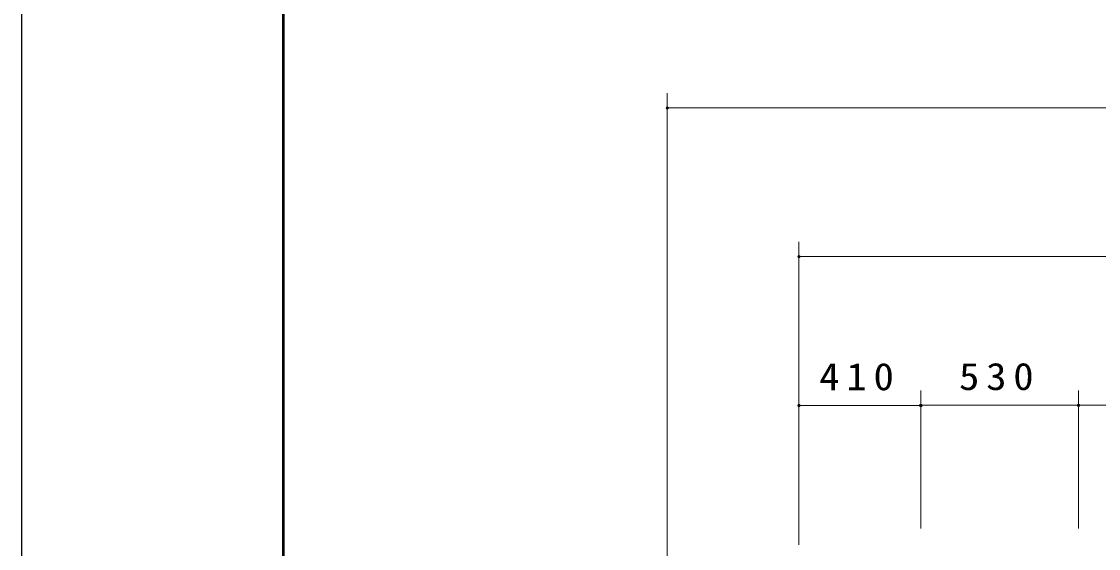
# Model space of a CAD drawing. Units: millimetres on the paper, scale 1:50. Extents: x 197 to 617, y 140 to 437.
# Drawn here: x 196.6 to 269, y 264.8 to 300.2 of the extents above; entities that cross this region are included whole.
import ezdxf

# ---------------------------------------------------------------- set-up
doc = ezdxf.new("R2010")
doc.units = ezdxf.units.MM
for name, color, linetype, lineweight in [('A3図枠', 140, 'Continuous', 50), ('線', 2, 'Continuous', 25), ('補助', 2, 'Continuous', 13)]:
    doc.layers.add(name, color=color, linetype=linetype, lineweight=lineweight)
doc.styles.add('ＭＳ ゴシック', font='')
doc.styles.get('ＭＳ ゴシック').set_extended_font_data('MS Gothic')

# ---------------------------------------------------------------- blocks, each defined once
blk = doc.blocks.new('dimension_origin')
at = {"color": 0, "linetype": 'Continuous', "lineweight": -2}
blk.add_circle((0, 0), 1.25, dxfattribs=at)

msp = doc.modelspace()

# ---------------------------------------------------------------- linework, layer by layer
at = {"layer": 'A3図枠', "color": 7}
msp.add_line((214.181, 422.007), (214.181, 155.007), dxfattribs=at)
at = {"layer": '線', "color": 7}
msp.add_lwpolyline([(196.588, 139.92), (616.697, 139.92), (616.697, 436.915), (196.588, 436.915)], close=True, dxfattribs=at)
at = {"layer": '補助'}
for p, q in [((240.026, 215.007), (240.026, 295.383)), ((240.026, 294.383), (367.135, 294.383)), ((248.881, 265.007), (248.881, 285.383)), ((248.881, 284.383), (303.581, 284.383)), ((248.881, 265.007), (248.881, 275.37)), ((257.081, 266.098), (257.081, 275.383)), ((257.081, 266.098), (257.081, 275.37)), ((267.681, 266.098), (267.681, 275.383)), ((267.681, 266.098), (267.681, 275.383)), ((248.881, 274.37), (257.081, 274.37)), ((257.081, 274.383), (267.681, 274.383)), ((267.681, 274.383), (279.681, 274.383))]:
    msp.add_line(p, q, dxfattribs=at)

# ---------------------------------------------------------------- block references
at = {"layer": '補助', "xscale": 0.0667, "yscale": 0.0667}
for p in [(240.026, 294.383), (248.881, 284.383), (248.881, 274.37), (257.081, 274.383), (267.681, 274.383)]:
    msp.add_blockref('dimension_origin', p, dxfattribs=at)
at = {"layer": '補助', "xscale": 0.0667, "yscale": 0.0667, "rotation": 180}
for p in [(257.081, 274.37), (267.681, 274.383)]:
    msp.add_blockref('dimension_origin', p, dxfattribs=at)

# ---------------------------------------------------------------- texts
at = {"layer": '補助', "char_height": 1.833, "attachment_point": 8, "style": 'ＭＳ ゴシック'}
for s, insert in [('\\T1.33;\\W1.1;410', (252.981, 275.37)), ('\\T1.33;\\W1.1;530', (262.381, 275.383))]:
    msp.add_mtext(s, dxfattribs=dict(at, insert=insert))

doc.saveas('drawing.dxf')
